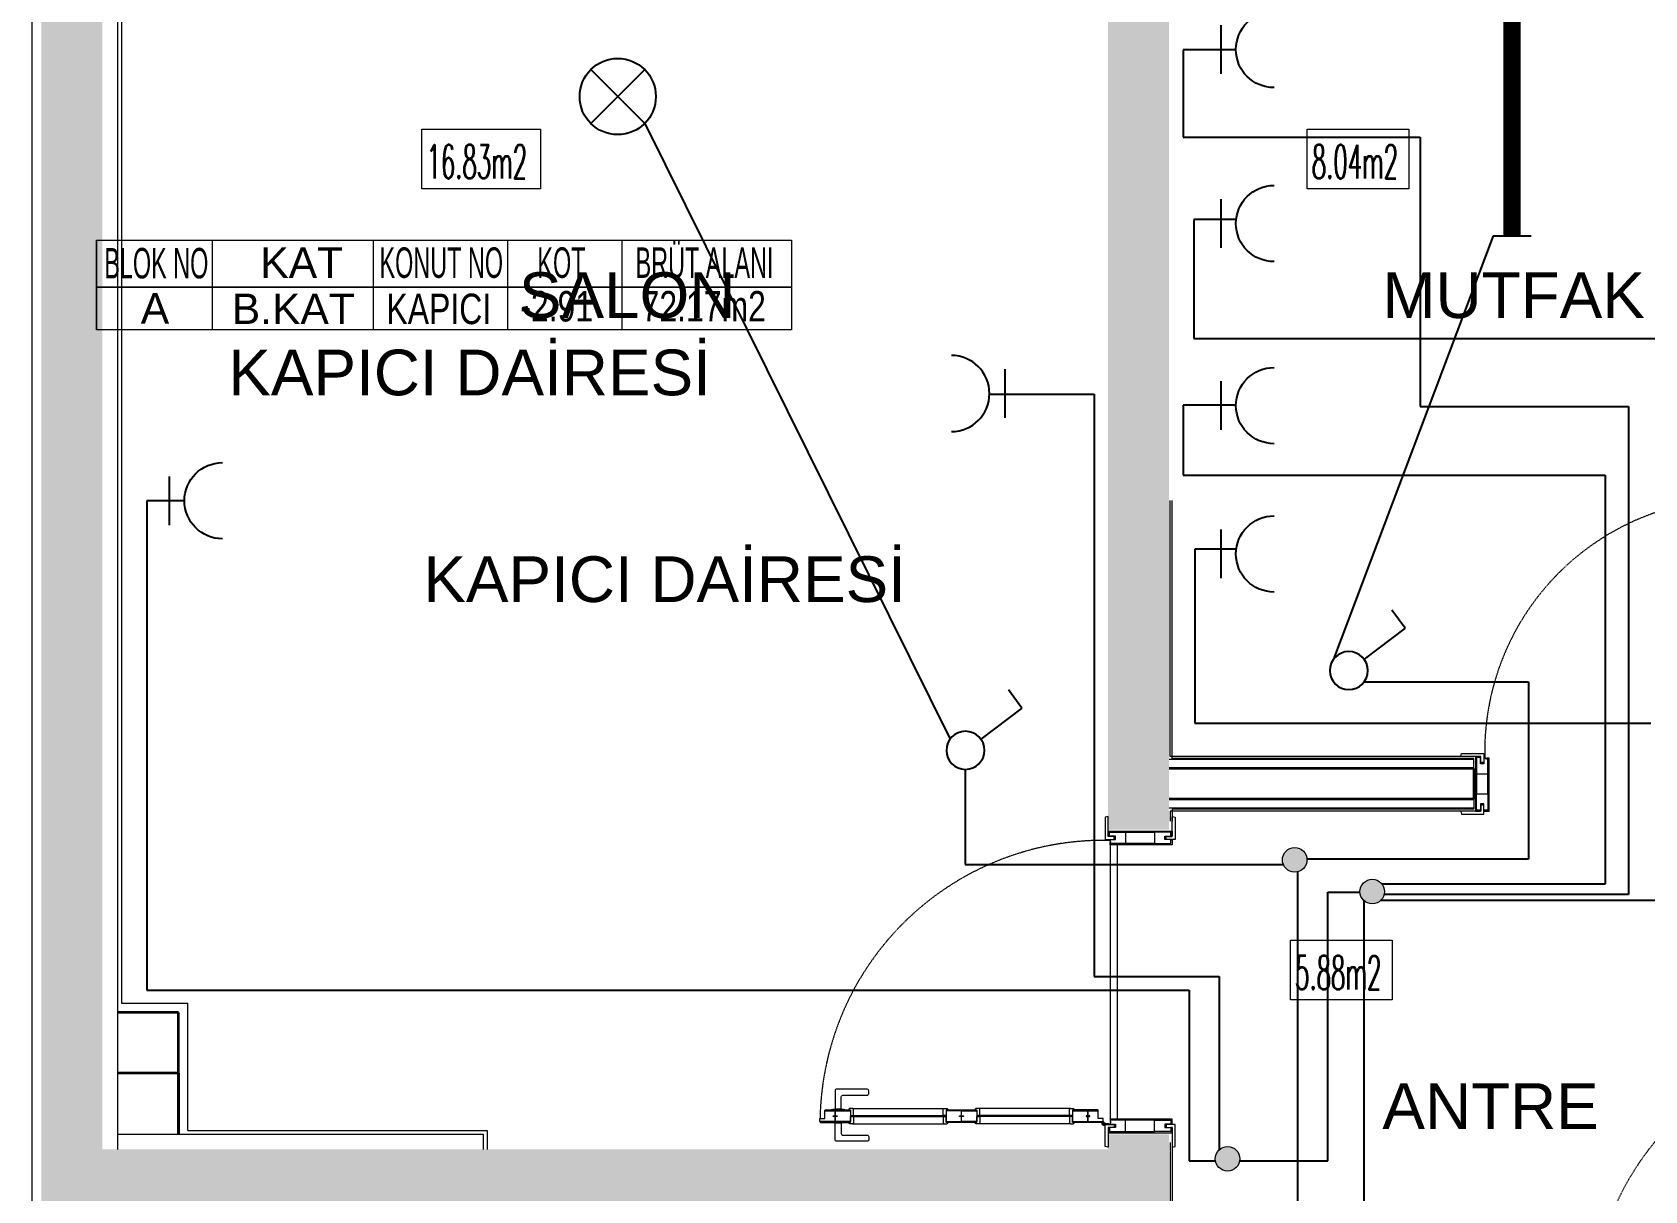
# Model space of a CAD drawing. Header units: millimetres. Extents: x -4402 to 30102, y 1696 to 6551.
# Drawn here: x 9755 to 10284, y 4281 to 4662 of the extents above; entities that cross this region are included whole.
import ezdxf
from ezdxf.enums import TextEntityAlignment as Align

# ---------------------------------------------------------------- set-up
doc = ezdxf.new("R2010")
doc.units = ezdxf.units.MM
doc.linetypes.add('HIDDEN', pattern=[0.375, 0.25, -0.125])
for name, color, linetype in [('BOYA', 253, 'Continuous'), ('CEMAL AYAR  AYD. HAT', 6, 'Continuous'), ('SEMBOL', 1, 'Continuous')]:
    doc.layers.add(name, color=color, linetype=linetype)
for name, color, linetype, lineweight in [('D', 4, 'Continuous', 35), ('HA', 8, 'Continuous', 20), ('I', 3, 'Continuous', 18), ('KP', 1, 'Continuous', 20), ('MH', 20, 'Continuous', 20), ('S', 6, 'Continuous', 20), ('YA', 3, 'Continuous', 13), ('YYM', 20, 'Continuous', 18)]:
    doc.layers.add(name, color=color, linetype=linetype, lineweight=lineweight)
doc.styles.add('1', font='arial.ttf', dxfattribs={"height": 18})
doc.styles.add('SIMPLEX', font='SIMPLEX.SHX', dxfattribs={"width": 0.65, "height": 10})

# ---------------------------------------------------------------- blocks, each defined once
blk = doc.blocks.new('KPS-100-1')
at = {"layer": 'KP', "ltscale": 3}
for p, q in [((-9.38, 95), (-9.38, 5)), ((-7, 95), (-7, 5)), ((-94.55, 6.12), (-63.1, 6.12)), ((-94.55, 5.82), (-63.1, 5.82)), ((-93.85, 8.47), (-63.8, 8.47)), ((-62.6, 8.04), (-53.6, 8.04)), ((-21.65, 6.12), (-53.1, 6.12)), ((-21.65, 5.82), (-53.1, 5.82)), ((-22.35, 8.47), (-52.4, 8.47)), ((-93.85, 3.47), (-63.8, 3.47)), ((-53.6, 3.9), (-62.6, 3.9)), ((-22.35, 3.47), (-52.4, 3.47))]:
    blk.add_line(p, q, dxfattribs=at)
at = {"layer": 'KP'}
for p, q in [((-96.8, 8.11), (-100.3, 8.11)), ((-97.55, 8.26), (-99.55, 8.26)), ((-96.8, 3.83), (-100.3, 3.83)), ((-97.55, 3.68), (-99.55, 3.68)), ((-9.67, 3.4), (-12.18, 3.4)), ((-11.5, 4.05), (-11.5, 2.72))]:
    blk.add_line(p, q, dxfattribs=at)
at = {"layer": 'KP', "color": 1, "ltscale": 3}
for points in [[(-10, 96.75), (-8.1, 96.75, 0.414214), (-8, 96.85), (-8, 97.65, 0.414214), (-8.1, 97.75), (-9.9, 97.75, -0.414214), (-10, 97.85), (-10, 104.14, 0.453592), (-10.11, 104.23), (-10.91, 104.06, 0.375902), (-11, 103.96), (-11, 96.85, 0.414214), (-10.9, 96.75), (-10, 96.75)], [(11, 96.75), (9.1, 96.75, -0.414214), (9, 96.85), (9, 97.65, -0.414214), (9.1, 97.75), (10.9, 97.75, 0.414214), (11, 97.85), (11, 104.14, -0.453592), (11.11, 104.23), (11.91, 104.06, -0.375902), (12, 103.96), (12, 96.85, -0.414214), (11.9, 96.75), (11, 96.75)], [(-10, 3.25), (-8.1, 3.25, -0.414214), (-8, 3.15), (-8, 2.35, -0.414214), (-8.1, 2.25), (-9.9, 2.25, 0.414214), (-10, 2.15), (-10, -4.14, -0.453592), (-10.11, -4.23), (-10.91, -4.06, -0.375902), (-11, -3.96), (-11, 3.15, -0.414214), (-10.9, 3.25), (-10, 3.25)], [(11, 3.25), (9.1, 3.25, 0.414214), (9, 3.15), (9, 2.35, 0.414214), (9.1, 2.25), (10.9, 2.25, -0.414214), (11, 2.15), (11, -4.14, 0.453592), (11.11, -4.23), (11.91, -4.06, 0.375902), (12, -3.96), (12, 3.15, 0.414214), (11.9, 3.25), (11, 3.25)]]:
    blk.add_lwpolyline(points, format="xyb", dxfattribs=at)
at = {"layer": 'KP', "ltscale": 3}
for points in [[(-9.6, 97.8), (-10, 97.8), (-10, 99.5), (11, 99.5), (11, 97.8), (10.6, 97.8)], [(-9.6, 97.8), (-9.6, 99.1), (-4.25, 99.1), (-4.25, 95.4), (-9.38, 95.4), (-9.38, 95.9), (-9.08, 95.9), (-9.08, 96.1), (-9.38, 96.1), (-9.38, 96.7), (-7.6, 96.7), (-7.6, 97.8), (-9.6, 97.8)], [(10.6, 96.7), (11, 96.7), (11, 95), (-9.38, 95), (-9.38, 95.4)], [(-4.25, 99.1), (5.25, 99.1), (5.25, 95.4), (-4.25, 95.4)], [(10.6, 97.8), (10.6, 99.1), (5.25, 99.1), (5.25, 95.4), (10.6, 95.4), (10.6, 95.9), (10.6, 95.9), (10.6, 96.1), (10.6, 96.1), (10.6, 96.7), (8.6, 96.7), (8.6, 97.8), (10.6, 97.8)], [(-104.55, 4.22), (-104.55, 5.22), (-102.9, 5.22), (-102.9, 7.72), (-99.55, 7.72), (-99.55, 4.22), (-104.55, 4.22), (-104.55, 5.22)], [(-11.65, 4.22), (-11.65, 5.22), (-13.3, 5.22), (-13.3, 7.72), (-16.65, 7.72), (-16.65, 4.22), (-11.65, 4.22), (-11.65, 5.22)], [(-9.6, 2.2), (-10, 2.2), (-10, 0.5), (11, 0.5), (11, 2.2), (10.6, 2.2)], [(-9.6, 2.2), (-9.6, 0.9), (-4.25, 0.9), (-4.25, 4.6), (-9.38, 4.6), (-9.38, 4.1), (-9.08, 4.1), (-9.08, 3.9), (-9.38, 3.9), (-9.38, 3.3), (-7.6, 3.3), (-7.6, 2.2), (-9.6, 2.2)], [(10.6, 3.3), (11, 3.3), (11, 5), (-9.38, 5), (-9.38, 4.6)], [(-4.25, 0.9), (5.25, 0.9), (5.25, 4.6), (-4.25, 4.6)], [(10.6, 2.2), (10.6, 0.9), (5.25, 0.9), (5.25, 4.6), (10.6, 4.6), (10.6, 4.1), (10.6, 4.1), (10.6, 3.9), (10.6, 3.9), (10.6, 3.3), (8.6, 3.3), (8.6, 2.2), (10.6, 2.2)]]:
    blk.add_lwpolyline(points, dxfattribs=at)
at = {"layer": 'KP'}
for points in [[(-97.55, 8.26), (-97.55, 12.3, -0.414214), (-97.05, 12.8), (-89.05, 12.8, 0.414214), (-88.55, 13.3), (-88.55, 14.29, 0.410092), (-89.05, 14.8), (-99.05, 14.8, 0.414214), (-99.55, 14.3), (-99.55, 8.26)], [(-100.75, 8.04), (-100.75, 8.06, -0.414214), (-100.7, 8.11), (-96.4, 8.11, -0.414214), (-96.35, 8.06), (-96.35, 8.04)], [(-100.75, 3.9), (-100.75, 3.88, 0.414214), (-100.7, 3.83), (-96.4, 3.83, 0.414214), (-96.35, 3.88), (-96.35, 3.9)], [(-97.55, 3.68), (-97.55, 0.2, 0.414214), (-97.05, -0.3), (-89.05, -0.3, -0.414214), (-88.55, -0.8), (-88.55, -1.79, -0.410092), (-89.05, -2.3), (-99.05, -2.3, -0.414214), (-99.55, -1.8), (-99.55, 3.68)]]:
    blk.add_lwpolyline(points, format="xyb", dxfattribs=at)
at = {"layer": 'KP', "ltscale": 3}
for points in [[(-102.9, 7.72), (-102.9, 7.84, -0.414214), (-102.7, 8.04), (-94.55, 8.04), (-94.55, 7.72)], [(-13.3, 7.72), (-13.3, 7.84, 0.414214), (-13.5, 8.04), (-21.65, 8.04), (-21.65, 7.72)], [(-104.55, 4.22), (-104.55, 4.1, 0.414214), (-104.35, 3.9), (-94.55, 3.9), (-94.55, 4.22)], [(-11.65, 4.22), (-11.65, 4.1, -0.414214), (-11.85, 3.9), (-21.65, 3.9), (-21.65, 4.22)]]:
    blk.add_lwpolyline(points, format="xyb", close=True, dxfattribs=at)
at = {"layer": 'KP'}
for points in [[(-100.18, 6.09), (-98.94, 6.09), (-98.94, 5.79), (-100.18, 5.79)], [(-58.73, 6.09), (-57.49, 6.09), (-57.49, 5.79), (-58.73, 5.79)], [(-16.02, 6.09), (-17.26, 6.09), (-17.26, 5.79), (-16.02, 5.79)]]:
    blk.add_lwpolyline(points, close=True, dxfattribs=at)
for points in [[(-99.55, 8.26), (-99.85, 8.11)], [(-97.55, 8.26), (-97.25, 8.11)], [(-99.55, 3.68), (-99.85, 3.83)], [(-97.55, 3.68), (-97.25, 3.83)]]:
    blk.add_lwpolyline(points, dxfattribs=at)
at = {"layer": 'KP', "ltscale": 3}
for points in [[(-94.55, 4.22), (-99.55, 4.22), (-99.55, 7.72), (-94.55, 7.72)], [(-63.1, 4.22), (-58.1, 4.22), (-58.1, 7.72), (-63.1, 7.72)], [(-53.1, 4.22), (-58.1, 4.22), (-58.1, 7.72), (-53.1, 7.72)], [(-21.65, 4.22), (-16.65, 4.22), (-16.65, 7.72), (-21.65, 7.72)]]:
    blk.add_lwpolyline(points, close=True, dxfattribs=at)
at = {"layer": 'KP'}
for points in [[(-94.55, 6.12), (-93.55, 6.12), (-93.55, 8.17, 0.414214), (-93.85, 8.47), (-94.75, 8.47, 0.414214), (-95.05, 8.17), (-95.05, 8.04), (-94.55, 8.04)], [(-94.55, 5.82), (-93.55, 5.82), (-93.55, 3.77, -0.414214), (-93.85, 3.47), (-94.75, 3.47, -0.414214), (-95.05, 3.77), (-95.05, 3.9), (-94.55, 3.9)], [(-63.1, 6.12), (-64.1, 6.12), (-64.1, 8.17, -0.414214), (-63.8, 8.47), (-62.9, 8.47, -0.414214), (-62.6, 8.17), (-62.6, 8.04), (-63.1, 8.04)], [(-63.1, 5.82), (-64.1, 5.82), (-64.1, 3.77, 0.414214), (-63.8, 3.47), (-62.9, 3.47, 0.414214), (-62.6, 3.77), (-62.6, 3.9), (-63.1, 3.9)], [(-53.1, 6.12), (-52.1, 6.12), (-52.1, 8.17, 0.414214), (-52.4, 8.47), (-53.3, 8.47, 0.414214), (-53.6, 8.17), (-53.6, 8.04), (-53.1, 8.04)], [(-53.1, 5.82), (-52.1, 5.82), (-52.1, 3.77, -0.414214), (-52.4, 3.47), (-53.3, 3.47, -0.414214), (-53.6, 3.77), (-53.6, 3.9), (-53.1, 3.9)], [(-21.65, 6.12), (-22.65, 6.12), (-22.65, 8.17, -0.414214), (-22.35, 8.47), (-21.45, 8.47, -0.414214), (-21.15, 8.17), (-21.15, 8.04), (-21.65, 8.04)], [(-21.65, 5.82), (-22.65, 5.82), (-22.65, 3.77, 0.414214), (-22.35, 3.47), (-21.45, 3.47, 0.414214), (-21.15, 3.77), (-21.15, 3.9), (-21.65, 3.9)]]:
    blk.add_lwpolyline(points, format="xyb", close=True, dxfattribs=at)
for radius in [0.5, 0.42]:
    blk.add_circle((-11.5, 3.4), radius, dxfattribs=at)
at = {"layer": 'KP', "color": 8, "linetype": 'HIDDEN', "ltscale": 0.5}
blk.add_arc((-11.5, 3.4), 93.05, 88.6945, 178.8793, dxfattribs=at)
blk = doc.blocks.new('KPM-90-1')
at = {"layer": 'KP'}
for p, q in [((-8.26, 86.55), (-8.26, 88.55)), ((-8.11, 85.8), (-8.11, 89.3)), ((-3.83, 85.8), (-3.83, 89.3)), ((-3.68, 86.55), (-3.68, 88.55)), ((-3.4, 8.67), (-3.4, 11.18)), ((-4.05, 10.5), (-2.72, 10.5))]:
    blk.add_line(p, q, dxfattribs=at)
at = {"layer": 'KP', "ltscale": 3}
for p, q in [((-8.47, 82.85), (-8.47, 57.8)), ((-6.12, 83.55), (-6.12, 57.1)), ((-5.82, 83.55), (-5.82, 57.1)), ((-3.47, 82.85), (-3.47, 57.8)), ((-8.04, 56.6), (-8.04, 47.6)), ((-3.9, 47.6), (-3.9, 56.6)), ((-8.47, 21.35), (-8.47, 46.4)), ((-6.12, 20.65), (-6.12, 47.1)), ((-5.82, 20.65), (-5.82, 47.1)), ((-3.47, 21.35), (-3.47, 46.4))]:
    blk.add_line(p, q, dxfattribs=at)
for points in [[(-7.72, 91.9), (-7.84, 91.9, 0.414214), (-8.04, 91.7), (-8.04, 83.55), (-7.72, 83.55)], [(-4.22, 93.55), (-4.1, 93.55, -0.414214), (-3.9, 93.35), (-3.9, 83.55), (-4.22, 83.55)], [(-7.72, 12.3), (-7.84, 12.3, -0.414214), (-8.04, 12.5), (-8.04, 20.65), (-7.72, 20.65)], [(-4.22, 10.65), (-4.1, 10.65, 0.414214), (-3.9, 10.85), (-3.9, 20.65), (-4.22, 20.65)]]:
    blk.add_lwpolyline(points, format="xyb", close=True, dxfattribs=at)
for points in [[(-4.22, 93.55), (-5.22, 93.55), (-5.22, 91.9), (-7.72, 91.9), (-7.72, 88.55), (-4.22, 88.55), (-4.22, 93.55), (-5.22, 93.55)], [(-4.22, 10.65), (-5.22, 10.65), (-5.22, 12.3), (-7.72, 12.3), (-7.72, 15.65), (-4.22, 15.65), (-4.22, 10.65), (-5.22, 10.65)], [(-87.8, 8.6), (-87.8, 9), (-89.5, 9), (-89.5, -9), (-87.8, -9), (-87.8, -8.6)], [(-87.8, 8.6), (-89.1, 8.6), (-89.1, 3.25), (-85.4, 3.25), (-85.4, 8.38), (-85.9, 8.38), (-85.9, 8.08), (-86.1, 8.08), (-86.1, 8.38), (-86.7, 8.38), (-86.7, 6.6), (-87.8, 6.6), (-87.8, 8.6)], [(-86.7, -8.6), (-86.7, -9), (-85, -9), (-85, 8.38), (-85.4, 8.38)], [(-3.3, -8.6), (-3.3, -9), (-5, -9), (-5, 8.38), (-4.6, 8.38)], [(-2.2, 8.6), (-0.9, 8.6), (-0.9, 3.25), (-4.6, 3.25), (-4.6, 8.38), (-4.1, 8.38), (-4.1, 8.08), (-3.9, 8.08), (-3.9, 8.38), (-3.3, 8.38), (-3.3, 6.6), (-2.2, 6.6), (-2.2, 8.6)], [(-2.2, 8.6), (-2.2, 9), (-0.5, 9), (-0.5, -9), (-2.2, -9), (-2.2, -8.6)], [(-89.1, 4.25), (-89.1, -3.25), (-85.4, -3.25), (-85.4, 4.25)], [(-0.9, 4.25), (-0.9, -3.25), (-4.6, -3.25), (-4.6, 4.25)], [(-87.8, -8.6), (-89.1, -8.6), (-89.1, -3.25), (-85.4, -3.25), (-85.4, -8.6), (-85.9, -8.6), (-85.9, -8.6), (-86.1, -8.6), (-86.1, -8.6), (-86.7, -8.6), (-86.7, -6.6), (-87.8, -6.6), (-87.8, -8.6)], [(-2.2, -8.6), (-0.9, -8.6), (-0.9, -3.25), (-4.6, -3.25), (-4.6, -8.6), (-4.1, -8.6), (-4.1, -8.6), (-3.9, -8.6), (-3.9, -8.6), (-3.3, -8.6), (-3.3, -6.6), (-2.2, -6.6), (-2.2, -8.6)]]:
    blk.add_lwpolyline(points, dxfattribs=at)
at = {"layer": 'KP'}
for points in [[(-8.26, 86.55), (-12.3, 86.55, 0.414214), (-12.8, 86.05), (-12.8, 78.05, -0.414214), (-13.3, 77.55), (-14.29, 77.55, -0.410092), (-14.8, 78.05), (-14.8, 88.05, -0.414214), (-14.3, 88.55), (-8.26, 88.55)], [(-8.04, 89.75), (-8.06, 89.75, 0.414214), (-8.11, 89.7), (-8.11, 85.4, 0.414214), (-8.06, 85.35), (-8.04, 85.35)], [(-3.9, 89.75), (-3.88, 89.75, -0.414214), (-3.83, 89.7), (-3.83, 85.4, -0.414214), (-3.88, 85.35), (-3.9, 85.35)], [(-3.68, 86.55), (-0.2, 86.55, -0.414214), (0.3, 86.05), (0.3, 78.05, 0.414214), (0.8, 77.55), (1.79, 77.55, 0.410092), (2.3, 78.05), (2.3, 88.05, 0.414214), (1.8, 88.55), (-3.68, 88.55)]]:
    blk.add_lwpolyline(points, format="xyb", dxfattribs=at)
for points in [[(-8.26, 88.55), (-8.11, 88.85)], [(-8.26, 86.55), (-8.11, 86.25)], [(-3.68, 88.55), (-3.83, 88.85)], [(-3.68, 86.55), (-3.83, 86.25)]]:
    blk.add_lwpolyline(points, dxfattribs=at)
at = {"layer": 'KP', "ltscale": 3}
for points in [[(-4.22, 83.55), (-4.22, 88.55), (-7.72, 88.55), (-7.72, 83.55)], [(-4.22, 57.1), (-4.22, 52.1), (-7.72, 52.1), (-7.72, 57.1)], [(-4.22, 47.1), (-4.22, 52.1), (-7.72, 52.1), (-7.72, 47.1)], [(-4.22, 20.65), (-4.22, 15.65), (-7.72, 15.65), (-7.72, 20.65)]]:
    blk.add_lwpolyline(points, close=True, dxfattribs=at)
at = {"layer": 'KP'}
for points in [[(-6.09, 89.18), (-6.09, 87.94), (-5.79, 87.94), (-5.79, 89.18)], [(-6.09, 52.73), (-6.09, 51.49), (-5.79, 51.49), (-5.79, 52.73)], [(-6.09, 15.02), (-6.09, 16.26), (-5.79, 16.26), (-5.79, 15.02)]]:
    blk.add_lwpolyline(points, close=True, dxfattribs=at)
for points in [[(-6.12, 83.55), (-6.12, 82.55), (-8.17, 82.55, -0.414214), (-8.47, 82.85), (-8.47, 83.75, -0.414214), (-8.17, 84.05), (-8.04, 84.05), (-8.04, 83.55)], [(-5.82, 83.55), (-5.82, 82.55), (-3.77, 82.55, 0.414214), (-3.47, 82.85), (-3.47, 83.75, 0.414214), (-3.77, 84.05), (-3.9, 84.05), (-3.9, 83.55)], [(-6.12, 57.1), (-6.12, 58.1), (-8.17, 58.1, 0.414214), (-8.47, 57.8), (-8.47, 56.9, 0.414214), (-8.17, 56.6), (-8.04, 56.6), (-8.04, 57.1)], [(-5.82, 57.1), (-5.82, 58.1), (-3.77, 58.1, -0.414214), (-3.47, 57.8), (-3.47, 56.9, -0.414214), (-3.77, 56.6), (-3.9, 56.6), (-3.9, 57.1)], [(-6.12, 47.1), (-6.12, 46.1), (-8.17, 46.1, -0.414214), (-8.47, 46.4), (-8.47, 47.3, -0.414214), (-8.17, 47.6), (-8.04, 47.6), (-8.04, 47.1)], [(-5.82, 47.1), (-5.82, 46.1), (-3.77, 46.1, 0.414214), (-3.47, 46.4), (-3.47, 47.3, 0.414214), (-3.77, 47.6), (-3.9, 47.6), (-3.9, 47.1)], [(-6.12, 20.65), (-6.12, 21.65), (-8.17, 21.65, 0.414214), (-8.47, 21.35), (-8.47, 20.45, 0.414214), (-8.17, 20.15), (-8.04, 20.15), (-8.04, 20.65)], [(-5.82, 20.65), (-5.82, 21.65), (-3.77, 21.65, -0.414214), (-3.47, 21.35), (-3.47, 20.45, -0.414214), (-3.77, 20.15), (-3.9, 20.15), (-3.9, 20.65)]]:
    blk.add_lwpolyline(points, format="xyb", close=True, dxfattribs=at)
at = {"layer": 'KP', "color": 1, "ltscale": 3}
for points in [[(-86.75, 9), (-86.75, 7.1, -0.414214), (-86.85, 7), (-87.65, 7, -0.414214), (-87.75, 7.1), (-87.75, 8.9, 0.414214), (-87.85, 9), (-94.14, 9, -0.453592), (-94.23, 9.11), (-94.06, 9.91, -0.375902), (-93.96, 10), (-86.85, 10, -0.414214), (-86.75, 9.9), (-86.75, 9)], [(-3.25, 9), (-3.25, 7.1, 0.414214), (-3.15, 7), (-2.35, 7, 0.414214), (-2.25, 7.1), (-2.25, 8.9, -0.414214), (-2.15, 9), (4.14, 9, 0.453592), (4.23, 9.11), (4.06, 9.91, 0.375902), (3.96, 10), (-3.15, 10, 0.414214), (-3.25, 9.9), (-3.25, 9)], [(-86.75, -9), (-86.75, -7.1, 0.414214), (-86.85, -7), (-87.65, -7, 0.414214), (-87.75, -7.1), (-87.75, -8.9, -0.414214), (-87.85, -9), (-94.14, -9, 0.453592), (-94.23, -9.11), (-94.06, -9.91, 0.375902), (-93.96, -10), (-86.85, -10, 0.414214), (-86.75, -9.9), (-86.75, -9)], [(-3.25, -9), (-3.25, -7.1, -0.414214), (-3.15, -7), (-2.35, -7, -0.414214), (-2.25, -7.1), (-2.25, -8.9, 0.414214), (-2.15, -9), (4.14, -9, -0.453592), (4.23, -9.11), (4.06, -9.91, -0.375902), (3.96, -10), (-3.15, -10, -0.414214), (-3.25, -9.9), (-3.25, -9)]]:
    blk.add_lwpolyline(points, format="xyb", dxfattribs=at)
at = {"layer": 'KP'}
for radius in [0.5, 0.42]:
    blk.add_circle((-3.4, 10.5), radius, dxfattribs=at)
at = {"layer": 'KP', "color": 8, "linetype": 'HIDDEN', "ltscale": 0.5}
blk.add_arc((-3.4, 10.5), 83.05, 91.2557, 181.4627, dxfattribs=at)
blk = doc.blocks.new('Armatür_Avize')
at = {"layer": 'SEMBOL'}
for p, q in [((-8.84, -8.84), (8.84, 8.84)), ((8.84, -8.84), (-8.84, 8.84))]:
    blk.add_line(p, q, dxfattribs=at)
blk.add_circle((0, 0), 12.5, dxfattribs=at)
blk = doc.blocks.new('Priz_Topraklı')
at = {"layer": 'SEMBOL'}
blk.add_line((8, -5), (-8, -5), dxfattribs=at)
blk.add_arc((0, 12.5), 12.5, 180, 0, dxfattribs=at)
blk = doc.blocks.new('Anahtar_Adi')
at = {"layer": 'SEMBOL'}
for q in [(0.03, 6.25), (7.66, 23.11)]:
    blk.add_line((0.29, 23.14), q, dxfattribs=at)
blk.add_circle((0, 0), 6.25, dxfattribs=at)
blk = doc.blocks.new('Armatür_P 2x40')
at = {"layer": 'SEMBOL'}
for p, q in [((-50, 8.75), (-50, -3.75)), ((50, 8.75), (50, -3.75)), ((50, 5), (-50, 5)), ((50, 0), (-50, 0))]:
    blk.add_line(p, q, dxfattribs=at)
at = {"layer": 'SEMBOL', "const_width": 5}
blk.add_lwpolyline([(-50, 2.5), (50, 2.5)], dxfattribs=at)
blk = doc.blocks.new('Buat_Daire')
at = {"layer": 'SEMBOL', "lineweight": 20}
h = blk.add_hatch(color=256, dxfattribs=at)
edge = h.paths.add_edge_path()
edge.add_arc((0, 0), 4.03, 0, 360)
blk.add_circle((0, 0), 4.03, dxfattribs=at)

msp = doc.modelspace()

# ---------------------------------------------------------------- hatches: boundary and pattern name
at = {"layer": 'BOYA', "linetype": 'Continuous'}
for points in [[(10128.3, 4294.98), (10128.3, 4299.98), (10108.3, 4299.98), (10108.3, 4294.98), (9778.3, 4294.98), (9778.3, 4844.98), (9758.3, 4844.98), (9758.3, 3624.98), (9778.3, 3624.98), (9778.3, 4274.98), (10128.3, 4274.98)], [(10128.3, 4844.98), (10108.3, 4844.98), (10108.3, 4399.98), (10128.3, 4399.98)]]:
    msp.add_hatch(color=256, dxfattribs=at).paths.add_polyline_path(points)

# ---------------------------------------------------------------- linework, layer by layer
at = {"layer": 'CEMAL AYAR  AYD. HAT', "color": 7, "linetype": 'ByBlock', "true_color": 0xffffff}
for p, q in [((10150.24, 4655.84), (10132.93, 4655.84)), ((10132.93, 4655.84), (10132.93, 4627.25)), ((10132.93, 4627.25), (10210.7, 4627.25)), ((10210.7, 4627.25), (10210.7, 4538.79)), ((10150.31, 4600.18), (10136.42, 4600.18)), ((10136.42, 4600.18), (10136.42, 4561.09)), ((10136.42, 4561.09), (10295.32, 4561.09)), ((10069.37, 4542.83), (10103.67, 4542.83)), ((10103.67, 4542.83), (10103.67, 4351.7)), ((10150.24, 4539.2), (10132.88, 4539.2)), ((10132.88, 4539.2), (10132.88, 4516.33)), ((10210.7, 4538.79), (10279.03, 4538.79)), ((10279.03, 4538.79), (10279.03, 4378.65)), ((10132.88, 4516.33), (10271.41, 4516.33)), ((10271.41, 4516.33), (10271.41, 4382.03)), ((9805.24, 4507.89), (9792.88, 4507.89)), ((9792.88, 4507.89), (9792.88, 4347.27)), ((10150.34, 4491.99), (10136.7, 4491.99)), ((10136.7, 4491.99), (10136.7, 4434.93)), ((10136.7, 4434.93), (10286.33, 4434.93)), ((10271.41, 4382.03), (10198.18, 4382.03)), ((10180.41, 4291.25), (10180.41, 4379.43)), ((10180.41, 4379.43), (10190.92, 4379.43)), ((10192.21, 4376.65), (10192.21, 4178.46)), ((10300.83, 4376.65), (10197.69, 4376.65)), ((10279.03, 4378.65), (10198.87, 4378.65)), ((10103.67, 4351.7), (10144.69, 4351.7)), ((10144.69, 4351.7), (10144.69, 4294.84)), ((9792.88, 4347.27), (10134.89, 4347.27)), ((10134.89, 4347.27), (10134.89, 4291.25)), ((10134.89, 4291.25), (10143.5, 4291.25)), ((10151.45, 4291.25), (10180.41, 4291.25))]:
    msp.add_line(p, q, dxfattribs=at)
at = {"layer": 'CEMAL AYAR  AYD. HAT', "color": 9, "linetype": 'ByBlock', "true_color": 0xd19cc7}
for p, q in [((9956.25, 4631.7), (10056.46, 4429.69)), ((10234.62, 4594.82), (10182.24, 4455.86)), ((10192.3, 4448.44), (10246.18, 4448.44)), ((10246.18, 4448.44), (10246.18, 4390.22)), ((10061.41, 4419.72), (10061.41, 4388.46)), ((10061.41, 4388.46), (10165.79, 4388.46)), ((10170.48, 4386.13), (10170.48, 4216.48)), ((10246.18, 4390.22), (10173.54, 4390.22))]:
    msp.add_line(p, q, dxfattribs=at)
at = {"layer": 'D'}
for p, q in [((10228.3, 4419.98), (10128.3, 4419.98)), ((10228.3, 4419.98), (10228.3, 4409.98)), ((10228.3, 4419.98), (10228.3, 4409.98)), ((10228.3, 4409.98), (10128.3, 4409.98)), ((9803.3, 4339.98), (9783.3, 4339.98)), ((9803.3, 4339.98), (9803.3, 4339.98)), ((9803.3, 4299.98), (9803.3, 4339.98)), ((9803.3, 4319.98), (9783.3, 4319.98)), ((9803.3, 4319.98), (9803.3, 4299.98))]:
    msp.add_line(p, q, dxfattribs=at)
at = {"layer": 'HA'}
for p, q in [((10128.6, 4423.98), (10128.6, 4507.98)), ((10228.3, 4423.28), (10129.3, 4423.28)), ((10128.6, 4405.98), (10128.6, 4402.68)), ((10228.3, 4406.68), (10129.3, 4406.68)), ((10128.6, 4297.28), (10128.6, 4274.68))]:
    msp.add_line(p, q, dxfattribs=at)
at = {"layer": 'I'}
for p, q in [((10129.3, 4423.28), (10129.3, 4507.98)), ((10225.6, 4423.98), (10128.6, 4423.98)), ((10225.6, 4405.98), (10128.6, 4405.98)), ((10129.3, 4406.68), (10129.3, 4402.68)), ((10129.3, 4297.28), (10129.3, 4273.98))]:
    msp.add_line(p, q, dxfattribs=at)
at = {"layer": 'KP', "color": 8, "linetype": 'HIDDEN'}
msp.add_arc((10359.55, 4238.38), 93.05, 88.522, 178.7068, dxfattribs=at)
at = {"layer": 'S'}
for p, q in [((9784.55, 4798.73), (9784.55, 4342.98)), ((10228.3, 4422.98), (10128.3, 4422.98)), ((10228.3, 4419.98), (10228.3, 4423.28)), ((10228.3, 4409.98), (10228.3, 4406.68)), ((10228.3, 4406.98), (10128.3, 4406.98)), ((9784.55, 4342.98), (9806.3, 4342.98)), ((9806.3, 4301.23), (9806.3, 4342.98)), ((9806.3, 4301.23), (9904.55, 4301.23)), ((9904.55, 4301.23), (9904.55, 4294.98))]:
    msp.add_line(p, q, dxfattribs=at)
msp.add_lwpolyline([(9755.3, 4129.88), (9755.3, 4847.98), (9781.3, 4847.98), (9781.3, 4827.98), (9856.3, 4827.98), (9856.3, 4816.98)], dxfattribs=at)
at = {"layer": 'YA'}
for p, q in [((9783.3, 4799.98), (9783.3, 4294.98)), ((9783.3, 4299.98), (9903.3, 4299.98)), ((9903.3, 4299.98), (9903.3, 4294.98))]:
    msp.add_line(p, q, dxfattribs=at)
at = {"layer": 'YYM'}
for p, q in [((9776.33, 4593.42), (9776.33, 4577.94)), ((9814.31, 4593.42), (9814.31, 4577.94)), ((9867.13, 4593.42), (9867.13, 4577.94)), ((9911.28, 4593.42), (9911.28, 4577.94)), ((9948.71, 4593.42), (9948.71, 4577.94)), ((9776.33, 4577.94), (9776.33, 4564)), ((9814.31, 4577.94), (9814.31, 4564)), ((9867.13, 4577.94), (9867.13, 4564)), ((9911.28, 4577.94), (9911.28, 4564)), ((9948.71, 4577.94), (9948.71, 4564))]:
    msp.add_line(p, q, dxfattribs=at)
for points in [[(9883.14, 4629.82), (9922.1, 4629.82), (9922.1, 4610.24), (9883.14, 4610.24)], [(10173.59, 4629.82), (10206.99, 4629.82), (10206.99, 4610.24), (10173.59, 4610.24)], [(9776.33, 4593.42), (10004.43, 4593.42), (10004.43, 4577.94), (9776.33, 4577.94)], [(9776.33, 4577.94), (10004.43, 4577.94), (10004.43, 4564), (9776.33, 4564)], [(10168.11, 4363.69), (10201.51, 4363.69), (10201.51, 4344.12), (10168.11, 4344.12)]]:
    msp.add_lwpolyline(points, close=True, dxfattribs=at)

# ---------------------------------------------------------------- block references
at = {"layer": 'KP'}
for name, p in [('KPM-90-1', (10318.3, 4414.98)), ('KPS-100-1', (10118.3, 4299.98))]:
    msp.add_blockref(name, p, dxfattribs=at)
at = {"layer": 'SEMBOL', "xscale": -1}
for name, p, rotation in [('Armatür_P 2x40', (10243.37, 4644.82), 90), ('Priz_Topraklı', (10150.24, 4655.96), 270), ('Priz_Topraklı', (10150.24, 4598.86), 270), ('Priz_Topraklı', (10150.24, 4539.11), 270), ('Priz_Topraklı', (9805.24, 4507.89), 270), ('Priz_Topraklı', (10150.24, 4490.42), 270)]:
    msp.add_blockref(name, p, dxfattribs=dict(at, rotation=rotation))
at = {"layer": 'SEMBOL'}
for name, p in [('Armatür_Avize', (9947.41, 4640.54)), ('Buat_Daire', (10169.51, 4390.04)), ('Buat_Daire', (10194.95, 4379.61)), ('Buat_Daire', (10147.48, 4291.92))]:
    msp.add_blockref(name, p, dxfattribs=at)
at = {"layer": 'SEMBOL', "rotation": 90}
msp.add_blockref('Priz_Topraklı', (10069.37, 4543.06), dxfattribs=at)
at = {"layer": 'SEMBOL', "color": 40, "true_color": 0xf8d731, "xscale": -1, "rotation": 306.1390368805912}
for p in [(10187.27, 4452.15), (10061.49, 4425.97)]:
    msp.add_blockref('Anahtar_Adi', p, dxfattribs=at)

# ---------------------------------------------------------------- texts
at = {"layer": 'MH', "style": '1'}
for s, p in [('SALON', (9914.97, 4567.85)), ('MUTFAK', (10198.28, 4567.85)), ('KAPICI DAİRESİ', (9819.62, 4542.48)), ('KAPICI DAİRESİ', (9883.61, 4474.64)), ('ANTRE', (10198.28, 4301.72))]:
    msp.add_text(s, height=15, dxfattribs=at).set_placement(p)
at = {"layer": 'YYM'}
for s, height, style, width, p in [('16.83m2', 11, 'SIMPLEX', 0.5, (9884.67, 4613.64)), ('8.04m2', 11, 'SIMPLEX', 0.5, (10175.13, 4613.64)), ('BRÜT ALANI', 10, '1', 0.55, (9953.25, 4581.03)), ('BLOK NO', 10, '1', 0.55, (9778.93, 4580.85)), ('KONUT NO', 10, '1', 0.55, (9869.23, 4581.03)), ('KOT', 10, '1', 0.55, (9921.04, 4581.03)), ('-2.91', 10, '1', 0.75, (9915.44, 4566.71)), ('72.17m2', 10, '1', 0.75, (9955.23, 4566.71)), ('5.88m2', 11, 'SIMPLEX', 0.5, (10169.65, 4347.51))]:
    msp.add_text(s, height=height, dxfattribs=dict(at, style=style, width=width)).set_placement(p)
at = {"layer": 'YYM', "style": '1'}
for s, p in [('KAT', (9830.13, 4581.03)), ('A', (9790.91, 4566.02)), ('B.KAT', (9820.78, 4565.88))]:
    msp.add_text(s, height=10, dxfattribs=at).set_placement(p)
at = {"layer": 'YYM', "style": '1', "width": 0.75}
msp.add_text('KAPICI', height=10, dxfattribs=at).set_placement((9888.69, 4570.85), align=Align.MIDDLE)

doc.saveas('drawing.dxf')
